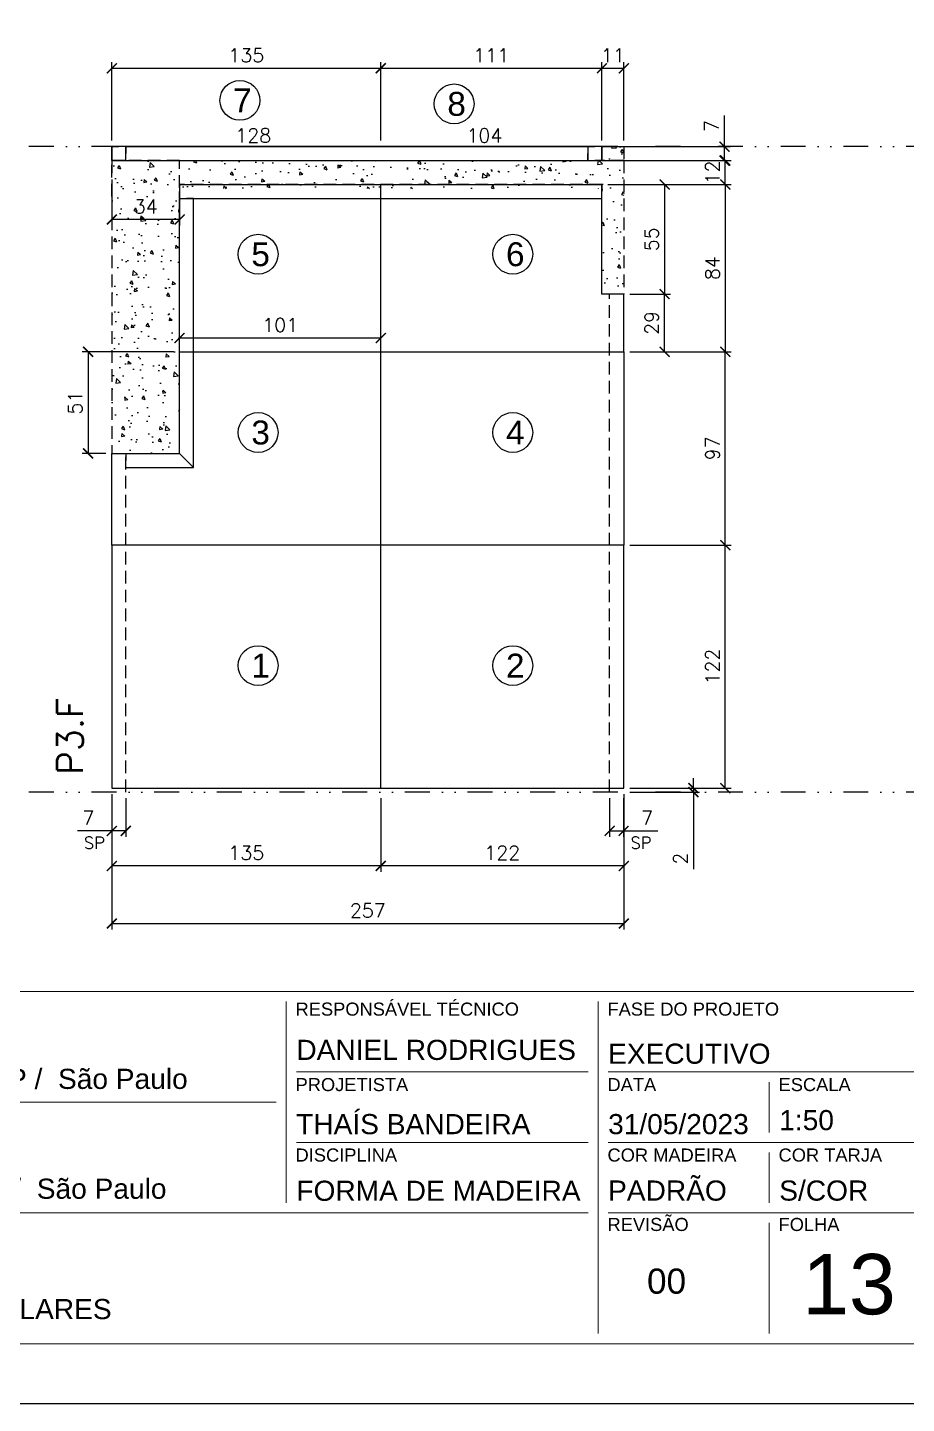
# Model space of a CAD drawing. Extents: x -23436 to 4767, y -4131 to 9755.
# Drawn here: x -18435 to -17994, y 5232 to 5923 of the extents above; entities that cross this region are included whole.
import ezdxf
from ezdxf.enums import TextEntityAlignment as Align

# ---------------------------------------------------------------- set-up
doc = ezdxf.new("R2010")
doc.units = 0
doc.header["$PDMODE"] = 2
doc.header["$PDSIZE"] = 10
doc.linetypes.add('DIVIDE2', pattern=[0.625, 0.25, -0.125, 0, -0.125, 0, -0.125])
doc.linetypes.add('HIDDEN', pattern=[9.525, 6.35, -3.175])
doc.layers.get('0').update_dxf_attribs({"lineweight": 13})
doc.layers.get('Defpoints').update_dxf_attribs({"lineweight": 13})
for name, color, linetype, lineweight in [('A-GENM', 7, 'Continuous', 18), ('FOLHA MB', 7, 'Continuous', 13), ('N° FOLHA', 5, 'Continuous', 13), ('Texto Seção', 7, 'Continuous', 15)]:
    doc.layers.add(name, color=color, linetype=linetype, lineweight=lineweight)
for name, color, linetype in [('Concreto', 250, 'HIDDEN'), ('Cota', 4, 'Continuous'), ('Cota Sarrafo', 180, 'Continuous'), ('MB Logo', 254, 'Continuous'), ('Nível', 160, 'Continuous'), ('Painéis', 30, 'Continuous'), ('Romaneio', 10, 'Continuous'), ('Sarr 7x7', 104, 'Continuous'), ('Sarrafo de Pressão', 42, 'HIDDEN')]:
    doc.layers.add(name, color=color, linetype=linetype)
doc.layers.add('Laje_Perimetro', color=7, linetype='Continuous', plot=False)
doc.styles.add('ARIAL', font='arial.ttf', dxfattribs={"oblique": 15, "height": 25})
doc.styles.add('MB_C01', font='arial.ttf', dxfattribs={"height": 1.3})
doc.styles.add('MB_C02', font='arial.ttf', dxfattribs={"height": 2})
doc.styles.add('MB_C03', font='arial.ttf', dxfattribs={"height": 2.5})
doc.styles.add('MB_C04', font='arial.ttf', dxfattribs={"height": 6})
doc.styles.add('REGUA-120', font='ROMANS.shx', dxfattribs={"height": 15})
doc.styles.add('ROMANS', font='romans.shx')
doc.dimstyles.new('Cota Paínel', dxfattribs={"dimtxt": 7, "dimasz": 5, "dimexe": 3, "dimexo": 3, "dimgap": 3, "dimtad": 1, "dimdec": 1, "dimzin": 12, "dimdsep": 46, "dimtxsty": 'ROMANS', "dimblk": 'ARCHTICK', "dimcen": 0, "dimclrd": 4, "dimclre": 4, "dimclrt": 1, "dimadec": 1, "dimazin": 3, "dimtfac": 1, "dimtdec": 1, "dimtmove": 0, "dimatfit": 3, "dimldrblk": 'OBLIQUE', "dimfxl": 0, "dimtolj": 1, "dimtzin": 12, "dimarcsym": 0})
doc.dimstyles.new('PAINEL', dxfattribs={"dimtxt": 7, "dimasz": 5, "dimexe": 3, "dimexo": 3, "dimgap": 3, "dimtad": 1, "dimdec": 1, "dimzin": 12, "dimdsep": 46, "dimtxsty": 'ROMANS', "dimblk": 'ARCHTICK', "dimcen": 0, "dimclrd": 4, "dimclre": 4, "dimclrt": 1, "dimadec": 1, "dimazin": 3, "dimtfac": 1, "dimtdec": 1, "dimtmove": 0, "dimatfit": 3, "dimldrblk": 'OBLIQUE', "dimfxl": 0, "dimtolj": 1, "dimtzin": 12, "dimarcsym": 0})
doc.dimstyles.new('projeto2', dxfattribs={"dimtxt": 7, "dimasz": 5, "dimexe": 1.25, "dimexo": 2.5, "dimgap": 2, "dimtad": 1, "dimdec": 1, "dimdsep": 46, "dimtxsty": 'ROMANS', "dimblk": 'OBLIQUE', "dimcen": 10, "dimdle": 1, "dimse1": 1, "dimse2": 1, "dimsd1": 1, "dimsd2": 1, "dimclrd": 256, "dimclre": 256, "dimclrt": 1, "dimadec": 0, "dimazin": 0, "dimtfac": 1, "dimtdec": 1, "dimtmove": 0, "dimatfit": 3, "dimldrblk": 'OBLIQUE', "dimfxl": 0, "dimlwd": -1, "dimlwe": -1, "dimarcsym": 0})

# ---------------------------------------------------------------- blocks, each defined once
blk = doc.blocks.new('A$C169d8357')
at = {"layer": 'FOLHA MB', "color": 1}
for p, q in [((1109.82, 356.72), (70, 356.72)), ((786.55, 351.67), (786.55, 250.65)), ((943.14, 351.67), (943.14, 184.99)), ((938.09, 316.32), (791.61, 316.32)), ((1109.82, 316.32), (948.19, 316.32)), ((1029, 311.26), (1029, 286.01)), ((781.5, 301.16), (450.7, 301.16)), ((938.09, 280.96), (791.61, 280.96)), ((1109.82, 280.96), (948.19, 280.96)), ((1029, 275.91), (1029, 250.65)), ((938.09, 245.6), (450.7, 245.6)), ((1109.82, 245.6), (948.19, 245.6)), ((1029, 240.55), (1029, 184.99))]:
    blk.add_line(p, q, dxfattribs=at)
for points in [[(0, 1199.94), (0, 149.94), (1485.02, 149.94), (1485.02, 1199.94)], [(70, 1169.94), (70, 179.94), (1455.02, 179.94), (1455.02, 1169.94)]]:
    blk.add_lwpolyline(points, close=True, dxfattribs=at)
at = {"layer": 'FOLHA MB', "color": 6}
for s, height, style, p in [('RESPONSÁVEL TÉCNICO', 6.5663, 'MB_C01', (791.21, 344.6)), ('FASE DO PROJETO', 6.5663, 'MB_C01', (947.79, 344.6)), ('Rua Hungria, 620-10ºAndar SP /  São Paulo', 10.102, 'MB_C02', (459.73, 307.83)), ('PROJETISTA', 6.566, 'MB_C01', (791.21, 306.72)), ('DATA', 6.566, 'MB_C01', (947.79, 306.72)), ('ESCALA', 6.566, 'MB_C01', (1033.66, 306.72)), ('DISCIPLINA', 6.566, 'MB_C01', (791.21, 271.36)), ('COR MADEIRA', 6.5663, 'MB_C01', (947.79, 271.36)), ('COR TARJA', 6.566, 'MB_C01', (1033.66, 271.36)), ('Rua Iperoig, 180-perdizes-SP /  São Paulo', 10.102, 'MB_C02', (459.73, 252.69)), ('REVISÃO', 6.566, 'MB_C01', (947.79, 236.51)), ('FOLHA', 6.566, 'MB_C01', (1033.66, 236.51)), ('PROJETO EXECUTIVO DE PILARES', 10.102, 'MB_C02', (459.73, 192.28))]:
    blk.add_text(s, height=height, dxfattribs=dict(at, style=style)).set_placement(p)
at = {"layer": 'FOLHA MB', "color": 5}
for s, height, style, p in [('DANIEL RODRIGUES', 10.102, 'MB_C02', (791.61, 322.38)), ('EXECUTIVO', 10.102, 'MB_C02', (948.09, 320.46)), ('THAÍS BANDEIRA', 10.102, 'MB_C02', (791.51, 285.11)), ('1:50', 10.102, 'MB_C02', (1034, 287.12)), ('31/05/2023', 10.102, 'MB_C02', (948.09, 285.11)), ('PADRÃO', 10.102, 'MB_C02', (948.09, 251.76)), ('FORMA DE MADEIRA', 10.102, 'MB_C02', (791.61, 251.66)), ('S/COR', 10.102, 'MB_C02', (1034, 251.76)), ('00', 12.628, 'MB_C03', (967.63, 205.03))]:
    blk.add_text(s, height=height, dxfattribs=dict(at, style=style)).set_placement(p)
blk = doc.blocks.new('_ArchTick')
at = {"color": 0, "linetype": 'ByBlock', "const_width": 0.15}
blk.add_lwpolyline([(-0.5, -0.5), (0.5, 0.5)], dxfattribs=at)
blk = doc.blocks.new('*D1523')
at = {"layer": 'Cota', "color": 4, "lineweight": -2, "transparency": 16777216}
for p, q in [((-18392.41, 5536.13), (-18392.41, 5516.65)), ((-18385.41, 5536.13), (-18385.41, 5516.65)), ((-18392.41, 5519.65), (-18409.57, 5519.65)), ((-18385.41, 5519.65), (-18392.41, 5519.65))]:
    blk.add_line(p, q, dxfattribs=at)
at = {"layer": 'Defpoints', "color": 0, "transparency": 16777216}
for p in [(-18392.41, 5539.13), (-18385.41, 5539.13), (-18392.41, 5519.65)]:
    blk.add_point(p, dxfattribs=at)
at = {"layer": 'Cota', "color": 4, "lineweight": -2, "transparency": 16777216, "xscale": 5, "yscale": 5, "zscale": 5, "rotation": 180}
blk.add_blockref('_ArchTick', (-18392.41, 5519.65), dxfattribs=at)
at = {"layer": 'Cota', "color": 4, "lineweight": -2, "transparency": 16777216, "xscale": 5, "yscale": 5, "zscale": 5}
blk.add_blockref('_ArchTick', (-18385.41, 5519.65), dxfattribs=at)
at = {"layer": 'Cota', "color": 1, "transparency": 16777216, "insert": (-18404.24, 5526.15), "char_height": 7, "attachment_point": 5, "style": 'ROMANS'}
blk.add_mtext('\\A1;7', dxfattribs=at)
blk = doc.blocks.new('_OBLIQUE')
at = {"color": 0, "linetype": 'ByBlock', "lineweight": -2}
for p, q in [((0, 0), (-1, 0)), ((-0.5, -0.5), (0.5, 0.5))]:
    blk.add_line(p, q, dxfattribs=at)
blk = doc.blocks.new('*D1524')
at = {"layer": 'Cota', "color": 4, "lineweight": -2, "transparency": 16777216}
for p, q in [((-18132.41, 5663.13), (-18081.46, 5663.13)), ((-18084.46, 5541.13), (-18084.46, 5663.13)), ((-18132.41, 5541.13), (-18081.46, 5541.13))]:
    blk.add_line(p, q, dxfattribs=at)
at = {"layer": 'Defpoints', "color": 0, "transparency": 16777216}
for p in [(-18135.41, 5663.13), (-18084.46, 5663.13), (-18135.41, 5541.13)]:
    blk.add_point(p, dxfattribs=at)
at = {"layer": 'Cota', "color": 4, "lineweight": -2, "transparency": 16777216, "xscale": 5, "yscale": 5, "zscale": 5}
for p, rotation in [((-18084.46, 5663.13), 90), ((-18084.46, 5541.13), 270)]:
    blk.add_blockref('_ArchTick', p, dxfattribs=dict(at, rotation=rotation))
at = {"layer": 'Cota', "color": 1, "transparency": 16777216, "insert": (-18090.96, 5602.13), "char_height": 7, "attachment_point": 5, "rotation": 90, "style": 'ROMANS'}
blk.add_mtext('\\A1;122', dxfattribs=at)
blk = doc.blocks.new('*D1525')
at = {"layer": 'Cota', "color": 4, "lineweight": -2, "transparency": 16777216}
for p, q in [((-18142.53, 5536.13), (-18142.53, 5516.65)), ((-18135.53, 5536.13), (-18135.53, 5516.65)), ((-18142.53, 5519.65), (-18135.53, 5519.65)), ((-18135.53, 5519.65), (-18118.36, 5519.65))]:
    blk.add_line(p, q, dxfattribs=at)
at = {"layer": 'Defpoints', "color": 0, "transparency": 16777216}
for p in [(-18142.53, 5539.13), (-18135.53, 5539.13), (-18135.53, 5519.65)]:
    blk.add_point(p, dxfattribs=at)
at = {"layer": 'Cota', "color": 4, "lineweight": -2, "transparency": 16777216, "xscale": 5, "yscale": 5, "zscale": 5, "rotation": 180}
blk.add_blockref('_ArchTick', (-18142.53, 5519.65), dxfattribs=at)
at = {"layer": 'Cota', "color": 4, "lineweight": -2, "transparency": 16777216, "xscale": 5, "yscale": 5, "zscale": 5}
blk.add_blockref('_ArchTick', (-18135.53, 5519.65), dxfattribs=at)
at = {"layer": 'Cota', "color": 1, "transparency": 16777216, "insert": (-18123.7, 5526.15), "char_height": 7, "attachment_point": 5, "style": 'ROMANS'}
blk.add_mtext('\\A1;7', dxfattribs=at)
blk = doc.blocks.new('*D1526')
at = {"layer": 'Cota', "color": 4, "lineweight": -2, "transparency": 16777216}
for p, q in [((-18257.41, 5536.13), (-18257.41, 5499.08)), ((-18135.41, 5536.13), (-18135.41, 5499.08)), ((-18135.41, 5502.08), (-18257.41, 5502.08))]:
    blk.add_line(p, q, dxfattribs=at)
at = {"layer": 'Defpoints', "color": 0, "transparency": 16777216}
for p in [(-18257.41, 5539.13), (-18135.41, 5539.13), (-18257.41, 5502.08)]:
    blk.add_point(p, dxfattribs=at)
at = {"layer": 'Cota', "color": 4, "lineweight": -2, "transparency": 16777216, "xscale": 5, "yscale": 5, "zscale": 5, "rotation": 180}
blk.add_blockref('_ArchTick', (-18257.41, 5502.08), dxfattribs=at)
at = {"layer": 'Cota', "color": 4, "lineweight": -2, "transparency": 16777216, "xscale": 5, "yscale": 5, "zscale": 5}
blk.add_blockref('_ArchTick', (-18135.41, 5502.08), dxfattribs=at)
at = {"layer": 'Cota', "color": 1, "transparency": 16777216, "insert": (-18196.41, 5508.58), "char_height": 7, "attachment_point": 5, "style": 'ROMANS'}
blk.add_mtext('\\A1;122', dxfattribs=at)
blk = doc.blocks.new('*D1527')
at = {"layer": 'Cota', "color": 4, "lineweight": -2, "transparency": 16777216}
for p, q in [((-18392.41, 5536.13), (-18392.41, 5499.08)), ((-18257.41, 5536.13), (-18257.41, 5499.08)), ((-18257.41, 5502.08), (-18392.41, 5502.08))]:
    blk.add_line(p, q, dxfattribs=at)
at = {"layer": 'Defpoints', "color": 0, "transparency": 16777216}
for p in [(-18392.41, 5539.13), (-18257.41, 5539.13), (-18392.41, 5502.08)]:
    blk.add_point(p, dxfattribs=at)
at = {"layer": 'Cota', "color": 4, "lineweight": -2, "transparency": 16777216, "xscale": 5, "yscale": 5, "zscale": 5, "rotation": 180}
blk.add_blockref('_ArchTick', (-18392.41, 5502.08), dxfattribs=at)
at = {"layer": 'Cota', "color": 4, "lineweight": -2, "transparency": 16777216, "xscale": 5, "yscale": 5, "zscale": 5}
blk.add_blockref('_ArchTick', (-18257.41, 5502.08), dxfattribs=at)
at = {"layer": 'Cota', "color": 1, "transparency": 16777216, "insert": (-18324.91, 5508.58), "char_height": 7, "attachment_point": 5, "style": 'ROMANS'}
blk.add_mtext('\\A1;135', dxfattribs=at)
blk = doc.blocks.new('*D1528')
at = {"layer": 'Cota', "color": 4, "lineweight": -2, "transparency": 16777216}
for p, q in [((-18143.41, 5844.13), (-18111.93, 5844.13)), ((-18114.93, 5844.13), (-18114.93, 5789.13)), ((-18132.41, 5789.13), (-18111.93, 5789.13))]:
    blk.add_line(p, q, dxfattribs=at)
at = {"layer": 'Defpoints', "color": 0, "transparency": 16777216}
for p in [(-18146.41, 5844.13), (-18135.41, 5789.13), (-18114.93, 5789.13)]:
    blk.add_point(p, dxfattribs=at)
at = {"layer": 'Cota', "color": 4, "lineweight": -2, "transparency": 16777216, "xscale": 5, "yscale": 5, "zscale": 5}
for p, rotation in [((-18114.93, 5844.13), 90), ((-18114.93, 5789.13), 270)]:
    blk.add_blockref('_ArchTick', p, dxfattribs=dict(at, rotation=rotation))
at = {"layer": 'Cota', "color": 1, "transparency": 16777216, "insert": (-18121.43, 5816.63), "char_height": 7, "attachment_point": 5, "rotation": 90, "style": 'ROMANS'}
blk.add_mtext('\\A1;55', dxfattribs=at)
blk = doc.blocks.new('*D1531')
at = {"layer": 'Cota', "color": 4, "lineweight": -2, "transparency": 16777216}
for p, q in [((-18143.41, 5844.13), (-18081.46, 5844.13)), ((-18084.46, 5844.13), (-18084.46, 5760.13)), ((-18132.41, 5760.13), (-18081.46, 5760.13))]:
    blk.add_line(p, q, dxfattribs=at)
at = {"layer": 'Defpoints', "color": 0, "transparency": 16777216}
for p in [(-18146.41, 5844.13), (-18135.41, 5760.13), (-18084.46, 5760.13)]:
    blk.add_point(p, dxfattribs=at)
at = {"layer": 'Cota', "color": 4, "lineweight": -2, "transparency": 16777216, "xscale": 5, "yscale": 5, "zscale": 5}
for p, rotation in [((-18084.46, 5844.13), 90), ((-18084.46, 5760.13), 270)]:
    blk.add_blockref('_ArchTick', p, dxfattribs=dict(at, rotation=rotation))
at = {"layer": 'Cota', "color": 1, "transparency": 16777216, "insert": (-18090.96, 5802.13), "char_height": 7, "attachment_point": 5, "rotation": 90, "style": 'ROMANS'}
blk.add_mtext('\\A1;84', dxfattribs=at)
blk = doc.blocks.new('*D1532')
at = {"layer": 'Cota', "color": 4, "lineweight": -2, "transparency": 16777216}
for p, q in [((-18154.41, 5856.13), (-18081.46, 5856.13)), ((-18084.46, 5844.13), (-18084.46, 5856.13)), ((-18143.41, 5844.13), (-18081.46, 5844.13))]:
    blk.add_line(p, q, dxfattribs=at)
at = {"layer": 'Defpoints', "color": 0, "transparency": 16777216}
for p in [(-18157.41, 5856.13), (-18084.46, 5856.13), (-18146.41, 5844.13)]:
    blk.add_point(p, dxfattribs=at)
at = {"layer": 'Cota', "color": 4, "lineweight": -2, "transparency": 16777216, "xscale": 5, "yscale": 5, "zscale": 5}
for p, rotation in [((-18084.46, 5856.13), 90), ((-18084.46, 5844.13), 270)]:
    blk.add_blockref('_ArchTick', p, dxfattribs=dict(at, rotation=rotation))
at = {"layer": 'Cota', "color": 1, "transparency": 16777216, "insert": (-18090.96, 5850.13), "char_height": 7, "attachment_point": 5, "rotation": 90, "style": 'ROMANS'}
blk.add_mtext('\\A1;12', dxfattribs=at)
blk = doc.blocks.new('*D1541')
at = {"layer": 'Cota', "color": 4, "lineweight": -2, "transparency": 16777216}
for p, q in [((-18100.46, 5541.13), (-18100.46, 5546.13)), ((-18132.41, 5541.13), (-18097.46, 5541.13)), ((-18132.41, 5539.13), (-18097.46, 5539.13)), ((-18100.46, 5541.13), (-18100.46, 5539.13)), ((-18100.46, 5539.13), (-18100.46, 5500.41))]:
    blk.add_line(p, q, dxfattribs=at)
at = {"layer": 'Defpoints', "color": 0, "transparency": 16777216}
for p in [(-18135.41, 5541.13), (-18135.41, 5539.13), (-18100.46, 5539.13)]:
    blk.add_point(p, dxfattribs=at)
at = {"layer": 'Cota', "color": 4, "lineweight": -2, "transparency": 16777216, "xscale": 5, "yscale": 5, "zscale": 5}
for p, rotation in [((-18100.46, 5541.13), 270), ((-18100.46, 5539.13), 90)]:
    blk.add_blockref('_ArchTick', p, dxfattribs=dict(at, rotation=rotation))
at = {"layer": 'Cota', "color": 1, "transparency": 16777216, "insert": (-18106.96, 5505.74), "char_height": 7, "attachment_point": 5, "rotation": 90, "style": 'ROMANS'}
blk.add_mtext('\\A1;2', dxfattribs=at)
blk = doc.blocks.new('*D1545')
at = {"layer": 'Cota', "color": 4, "lineweight": -2, "transparency": 16777216}
for p, q in [((-18084.87, 5863.13), (-18084.87, 5878.8)), ((-18143.41, 5863.13), (-18081.87, 5863.13)), ((-18084.87, 5856.13), (-18084.87, 5863.13)), ((-18143.41, 5856.13), (-18081.87, 5856.13))]:
    blk.add_line(p, q, dxfattribs=at)
at = {"layer": 'Defpoints', "color": 0, "transparency": 16777216}
for p in [(-18146.41, 5863.13), (-18084.87, 5863.13), (-18146.41, 5856.13)]:
    blk.add_point(p, dxfattribs=at)
at = {"layer": 'Cota', "color": 4, "lineweight": -2, "transparency": 16777216, "xscale": 5, "yscale": 5, "zscale": 5}
for p, rotation in [((-18084.87, 5863.13), 90), ((-18084.87, 5856.13), 270)]:
    blk.add_blockref('_ArchTick', p, dxfattribs=dict(at, rotation=rotation))
at = {"layer": 'Cota', "color": 1, "transparency": 16777216, "insert": (-18091.37, 5873.46), "char_height": 7, "attachment_point": 5, "rotation": 90, "style": 'ROMANS'}
blk.add_mtext('\\A1;7', dxfattribs=at)
blk = doc.blocks.new('*D1546')
at = {"layer": 'Defpoints', "color": 0, "transparency": 16777216}
for p in [(-18385.41, 5863.13), (-18257.41, 5863.13), (-18257.41, 5863.13)]:
    blk.add_point(p, dxfattribs=at)
at = {"layer": 'Cota Sarrafo', "color": 1, "transparency": 16777216, "insert": (-18321.41, 5868.63), "char_height": 7, "attachment_point": 5, "style": 'ROMANS'}
blk.add_mtext('128', dxfattribs=at)
blk = doc.blocks.new('*D1547')
at = {"layer": 'Defpoints', "color": 0, "transparency": 16777216}
for p in [(-18153.41, 5863.13), (-18257.41, 5856.13), (-18153.41, 5856.13)]:
    blk.add_point(p, dxfattribs=at)
at = {"layer": 'Cota Sarrafo', "color": 1, "transparency": 16777216, "insert": (-18205.41, 5868.63), "char_height": 7, "attachment_point": 5, "style": 'ROMANS'}
blk.add_mtext('104', dxfattribs=at)
blk = doc.blocks.new('*D1548')
at = {"layer": 'Cota', "color": 4, "lineweight": -2, "transparency": 16777216}
for p, q in [((-18392.41, 5866.13), (-18392.41, 5905.44)), ((-18257.41, 5866.13), (-18257.41, 5905.44)), ((-18392.41, 5902.44), (-18257.41, 5902.44))]:
    blk.add_line(p, q, dxfattribs=at)
at = {"layer": 'Defpoints', "color": 0, "transparency": 16777216}
for p in [(-18257.41, 5902.44), (-18392.41, 5863.13), (-18257.41, 5863.13)]:
    blk.add_point(p, dxfattribs=at)
at = {"layer": 'Cota', "color": 4, "lineweight": -2, "transparency": 16777216, "xscale": 5, "yscale": 5, "zscale": 5, "rotation": 180}
blk.add_blockref('_ArchTick', (-18392.41, 5902.44), dxfattribs=at)
at = {"layer": 'Cota', "color": 4, "lineweight": -2, "transparency": 16777216, "xscale": 5, "yscale": 5, "zscale": 5}
blk.add_blockref('_ArchTick', (-18257.41, 5902.44), dxfattribs=at)
at = {"layer": 'Cota', "color": 1, "transparency": 16777216, "insert": (-18324.91, 5908.94), "char_height": 7, "attachment_point": 5, "style": 'ROMANS'}
blk.add_mtext('\\A1;135', dxfattribs=at)
blk = doc.blocks.new('*D1549')
at = {"layer": 'Cota', "color": 4, "lineweight": -2, "transparency": 16777216}
for p, q in [((-18257.41, 5866.13), (-18257.41, 5905.44)), ((-18146.41, 5866.13), (-18146.41, 5905.44)), ((-18257.41, 5902.44), (-18146.41, 5902.44))]:
    blk.add_line(p, q, dxfattribs=at)
at = {"layer": 'Defpoints', "color": 0, "transparency": 16777216}
for p in [(-18146.41, 5902.44), (-18257.41, 5863.13), (-18146.41, 5863.13)]:
    blk.add_point(p, dxfattribs=at)
at = {"layer": 'Cota', "color": 4, "lineweight": -2, "transparency": 16777216, "xscale": 5, "yscale": 5, "zscale": 5, "rotation": 180}
blk.add_blockref('_ArchTick', (-18257.41, 5902.44), dxfattribs=at)
at = {"layer": 'Cota', "color": 4, "lineweight": -2, "transparency": 16777216, "xscale": 5, "yscale": 5, "zscale": 5}
blk.add_blockref('_ArchTick', (-18146.41, 5902.44), dxfattribs=at)
at = {"layer": 'Cota', "color": 1, "transparency": 16777216, "insert": (-18201.91, 5908.94), "char_height": 7, "attachment_point": 5, "style": 'ROMANS'}
blk.add_mtext('\\A1;111', dxfattribs=at)
blk = doc.blocks.new('*D1550')
at = {"layer": 'Cota', "color": 4, "lineweight": -2, "transparency": 16777216}
for p, q in [((-18146.41, 5866.13), (-18146.41, 5905.44)), ((-18135.41, 5866.13), (-18135.41, 5905.44)), ((-18146.41, 5902.44), (-18135.41, 5902.44))]:
    blk.add_line(p, q, dxfattribs=at)
at = {"layer": 'Defpoints', "color": 0, "transparency": 16777216}
for p in [(-18135.41, 5902.44), (-18146.41, 5863.13), (-18135.41, 5863.13)]:
    blk.add_point(p, dxfattribs=at)
at = {"layer": 'Cota', "color": 4, "lineweight": -2, "transparency": 16777216, "xscale": 5, "yscale": 5, "zscale": 5, "rotation": 180}
blk.add_blockref('_ArchTick', (-18146.41, 5902.44), dxfattribs=at)
at = {"layer": 'Cota', "color": 4, "lineweight": -2, "transparency": 16777216, "xscale": 5, "yscale": 5, "zscale": 5}
blk.add_blockref('_ArchTick', (-18135.41, 5902.44), dxfattribs=at)
at = {"layer": 'Cota', "color": 1, "transparency": 16777216, "insert": (-18140.91, 5908.94), "char_height": 7, "attachment_point": 5, "style": 'ROMANS'}
blk.add_mtext('\\A1;11', dxfattribs=at)
blk = doc.blocks.new('*D1551')
at = {"layer": 'Cota', "color": 4, "lineweight": -2, "transparency": 16777216}
for p, q in [((-18132.41, 5789.13), (-18111.93, 5789.13)), ((-18114.93, 5760.13), (-18114.93, 5789.13)), ((-18132.41, 5760.13), (-18111.93, 5760.13))]:
    blk.add_line(p, q, dxfattribs=at)
at = {"layer": 'Defpoints', "color": 0, "transparency": 16777216}
for p in [(-18135.41, 5789.13), (-18114.93, 5789.13), (-18135.41, 5760.13)]:
    blk.add_point(p, dxfattribs=at)
at = {"layer": 'Cota', "color": 4, "lineweight": -2, "transparency": 16777216, "xscale": 5, "yscale": 5, "zscale": 5}
for p, rotation in [((-18114.93, 5789.13), 90), ((-18114.93, 5760.13), 270)]:
    blk.add_blockref('_ArchTick', p, dxfattribs=dict(at, rotation=rotation))
at = {"layer": 'Cota', "color": 1, "transparency": 16777216, "insert": (-18121.43, 5774.63), "char_height": 7, "attachment_point": 5, "rotation": 90, "style": 'ROMANS'}
blk.add_mtext('\\A1;29', dxfattribs=at)
blk = doc.blocks.new('*D1589')
at = {"layer": 'Cota', "color": 4, "lineweight": -2, "transparency": 16777216}
for p, q in [((-18361.41, 5760.13), (-18407.31, 5760.13)), ((-18404.31, 5760.13), (-18404.31, 5709.13)), ((-18395.41, 5709.13), (-18407.31, 5709.13))]:
    blk.add_line(p, q, dxfattribs=at)
at = {"layer": 'Defpoints', "color": 0, "transparency": 16777216}
for p in [(-18358.41, 5760.13), (-18404.31, 5709.13), (-18392.41, 5709.13)]:
    blk.add_point(p, dxfattribs=at)
at = {"layer": 'Cota', "color": 4, "lineweight": -2, "transparency": 16777216, "xscale": 5, "yscale": 5, "zscale": 5}
for p, rotation in [((-18404.31, 5760.13), 90), ((-18404.31, 5709.13), 270)]:
    blk.add_blockref('_ArchTick', p, dxfattribs=dict(at, rotation=rotation))
at = {"layer": 'Cota', "color": 1, "transparency": 16777216, "insert": (-18410.81, 5734.63), "char_height": 7, "attachment_point": 5, "rotation": 90, "style": 'ROMANS'}
blk.add_mtext('\\A1;51', dxfattribs=at)
blk = doc.blocks.new('*D1598')
at = {"layer": 'A-GENM', "color": 4, "lineweight": -2, "transparency": 16777216}
for p, q in [((-18392.41, 5841.13), (-18392.41, 5823.53)), ((-18358.41, 5841.13), (-18358.41, 5823.53)), ((-18358.41, 5826.53), (-18392.41, 5826.53))]:
    blk.add_line(p, q, dxfattribs=at)
at = {"layer": 'Defpoints', "color": 0, "transparency": 16777216}
for p in [(-18392.41, 5844.13), (-18358.41, 5844.13), (-18392.41, 5826.53)]:
    blk.add_point(p, dxfattribs=at)
at = {"layer": 'A-GENM', "color": 4, "lineweight": -2, "transparency": 16777216, "xscale": 5, "yscale": 5, "zscale": 5, "rotation": 180}
blk.add_blockref('_ArchTick', (-18392.41, 5826.53), dxfattribs=at)
at = {"layer": 'A-GENM', "color": 4, "lineweight": -2, "transparency": 16777216, "xscale": 5, "yscale": 5, "zscale": 5}
blk.add_blockref('_ArchTick', (-18358.41, 5826.53), dxfattribs=at)
at = {"layer": 'A-GENM', "color": 1, "transparency": 16777216, "insert": (-18375.41, 5833.03), "char_height": 7, "attachment_point": 5, "style": 'ROMANS'}
blk.add_mtext('\\A1;34', dxfattribs=at)
blk = doc.blocks.new('*D1030')
at = {"layer": 'Cota', "color": 4, "lineweight": -2, "transparency": 16777216}
for p, q in [((-18132.41, 5760.13), (-18081.46, 5760.13)), ((-18084.46, 5663.13), (-18084.46, 5760.13)), ((-18132.41, 5663.13), (-18081.46, 5663.13))]:
    blk.add_line(p, q, dxfattribs=at)
at = {"layer": 'Defpoints', "color": 0, "transparency": 16777216}
for p in [(-18135.41, 5760.13), (-18084.46, 5760.13), (-18135.41, 5663.13)]:
    blk.add_point(p, dxfattribs=at)
at = {"layer": 'Cota', "color": 4, "lineweight": -2, "transparency": 16777216, "xscale": 5, "yscale": 5, "zscale": 5}
for p, rotation in [((-18084.46, 5760.13), 90), ((-18084.46, 5663.13), 270)]:
    blk.add_blockref('_ArchTick', p, dxfattribs=dict(at, rotation=rotation))
at = {"layer": 'Cota', "color": 1, "transparency": 16777216, "insert": (-18090.96, 5711.63), "char_height": 7, "attachment_point": 5, "rotation": 90, "style": 'ROMANS'}
blk.add_mtext('\\A1;97', dxfattribs=at)
blk = doc.blocks.new('*D1032')
at = {"layer": 'Cota', "color": 4, "lineweight": -2, "transparency": 16777216}
for p, q in [((-18392.41, 5538.13), (-18392.41, 5470.18)), ((-18135.41, 5538.13), (-18135.41, 5470.18)), ((-18392.41, 5473.18), (-18135.41, 5473.18))]:
    blk.add_line(p, q, dxfattribs=at)
at = {"layer": 'Defpoints', "color": 0, "transparency": 16777216}
for p in [(-18392.41, 5541.13), (-18135.41, 5541.13), (-18135.41, 5473.18)]:
    blk.add_point(p, dxfattribs=at)
at = {"layer": 'Cota', "color": 4, "lineweight": -2, "transparency": 16777216, "xscale": 5, "yscale": 5, "zscale": 5, "rotation": 180}
blk.add_blockref('_ArchTick', (-18392.41, 5473.18), dxfattribs=at)
at = {"layer": 'Cota', "color": 4, "lineweight": -2, "transparency": 16777216, "xscale": 5, "yscale": 5, "zscale": 5}
blk.add_blockref('_ArchTick', (-18135.41, 5473.18), dxfattribs=at)
at = {"layer": 'Cota', "color": 1, "transparency": 16777216, "insert": (-18263.91, 5479.68), "char_height": 7, "attachment_point": 5, "style": 'ROMANS'}
blk.add_mtext('\\A1;257', dxfattribs=at)
blk = doc.blocks.new('*D1147')
at = {"layer": 'Cota', "color": 4, "lineweight": -2, "transparency": 16777216}
for p, q in [((-18358.41, 5763.13), (-18358.41, 5770.08)), ((-18358.41, 5767.08), (-18257.41, 5767.08)), ((-18257.41, 5763.13), (-18257.41, 5770.08))]:
    blk.add_line(p, q, dxfattribs=at)
at = {"layer": 'Defpoints', "color": 0, "transparency": 16777216}
for p in [(-18257.41, 5767.08), (-18358.41, 5760.13), (-18257.41, 5760.13)]:
    blk.add_point(p, dxfattribs=at)
at = {"layer": 'Cota', "color": 4, "lineweight": -2, "transparency": 16777216, "xscale": 5, "yscale": 5, "zscale": 5, "rotation": 180}
blk.add_blockref('_ArchTick', (-18358.41, 5767.08), dxfattribs=at)
at = {"layer": 'Cota', "color": 4, "lineweight": -2, "transparency": 16777216, "xscale": 5, "yscale": 5, "zscale": 5}
blk.add_blockref('_ArchTick', (-18257.41, 5767.08), dxfattribs=at)
at = {"layer": 'Cota', "color": 1, "transparency": 16777216, "insert": (-18307.91, 5773.58), "char_height": 7, "attachment_point": 5, "style": 'ROMANS'}
blk.add_mtext('\\A1;101', dxfattribs=at)

msp = doc.modelspace()

# ---------------------------------------------------------------- hatches: boundary and pattern name
at = {"layer": 'Concreto'}
h = msp.add_hatch(dxfattribs=at)
h.set_pattern_fill('AR-CONC', color=256, scale=0.1, angle=-90)
h.set_pattern_definition([(320, (1918.99, 2182.913), (-1.593909, -18.218467), [1.905, -20.955]), (265, (1918.99, 2182.913), (19.105685, 3.524342), [1.524, -16.764058]), (10.45144, (1918.857, 2181.395), (17.511775, -14.694125), [1.619001, -17.809024]), (316.1842, (1924.07, 2182.913), (-4.204233, -27.107904), [2.8575, -31.4325]), (6.63556, (1923.72, 2180.654), (24.742612, -23.740413), [2.428502, -26.71356]), (261.18415, (1924.07, 2182.913), (24.742612, -23.740413), [2.285997, -25.145973]), (291, (1922.8, 2180.373), (-10.22652, -15.161439), [1.905, -20.955]), (236, (1922.8, 2180.373), (18.418797, -6.180203), [1.524, -16.764]), (341.451445, (1921.948, 2179.11), (8.192277, -21.341642), [1.619001, -17.808994]), (307.5, (1918.99, 2182.913), (8.4555039, -0.3088603), [0, -16.5608, 0, -17.018, 0, -16.8275]), (277.5, (1918.99, 2182.913), (10.0180575, -6.6819663), [0, -9.7028, 0, -16.1798, 0, -6.4135]), (237.5, (1918.99, 2188.5775), (-0.5728744, -13.5590595), [0, -6.35, 0, -19.812, 0, -26.289]), (227.5, (1918.99, 2191.118), (2.542649, -14.812918), [0, -8.255, 0, -13.1572, 0, -18.669])])
h.paths.add_polyline_path([(-18146.407, 5863.131), (-18135.407, 5863.131), (-18135.407, 5856.131), (-18146.407, 5856.131)])
h = msp.add_hatch(dxfattribs=at)
h.set_pattern_fill('AR-CONC', color=256, scale=0.1, angle=-90)
h.set_pattern_definition([(320, (333.99, 3347.07), (-1.593909, -18.218467), [1.905, -20.955]), (265, (333.99, 3347.07), (19.105685, 3.524342), [1.524, -16.764058]), (10.45144, (333.857, 3345.552), (17.511775, -14.694125), [1.619, -17.809024]), (316.1842, (339.07, 3347.07), (-4.204233, -27.107904), [2.8575, -31.4325]), (6.63556, (338.72, 3344.81), (24.742612, -23.740413), [2.428502, -26.71356]), (261.18415, (339.07, 3347.07), (24.742612, -23.740413), [2.285997, -25.145973]), (291, (337.8, 3344.53), (-10.22652, -15.161439), [1.905, -20.955]), (236, (337.8, 3344.53), (18.418797, -6.180203), [1.524, -16.764]), (341.45145, (336.948, 3343.266), (8.192277, -21.341642), [1.619, -17.808994]), (307.5, (333.99, 3347.07), (8.4555039, -0.3088603), [0, -16.5608, 0, -17.018, 0, -16.8275]), (277.5, (333.99, 3347.07), (10.0180575, -6.6819663), [0, -9.7028, 0, -16.1798, 0, -6.4135]), (237.5, (333.99, 3352.734), (-0.5728744, -13.5590595), [0, -6.35, 0, -19.812, 0, -26.289]), (227.5, (333.99, 3355.274), (2.542649, -14.812918), [0, -8.255, 0, -13.1572, 0, -18.669])])
h.paths.add_polyline_path([(-18392.407, 5709.131), (-18358.407, 5709.131), (-18358.407, 5856.131), (-18392.407, 5856.131)])
h = msp.add_hatch(dxfattribs=at)
h.set_pattern_fill('AR-CONC', color=256, scale=0.1, angle=-90)
h.set_pattern_definition([(320, (-1764.198, 3397.582), (-1.593909, -18.218467), [1.905, -20.955]), (265, (-1764.198, 3397.582), (19.105685, 3.524342), [1.524, -16.764058]), (10.45144, (-1764.33, 3396.064), (17.511775, -14.694125), [1.619, -17.809024]), (316.1842, (-1759.118, 3397.582), (-4.204233, -27.107904), [2.8575, -31.4325]), (6.63556, (-1759.468, 3395.323), (24.742612, -23.740413), [2.428502, -26.71356]), (261.18415, (-1759.118, 3397.582), (24.742612, -23.740413), [2.285997, -25.145973]), (291, (-1760.388, 3395.042), (-10.22652, -15.161439), [1.905, -20.955]), (236, (-1760.388, 3395.042), (18.418797, -6.180203), [1.524, -16.764]), (341.45145, (-1761.24, 3393.779), (8.192277, -21.341642), [1.619, -17.808994]), (307.5, (-1764.1976, 3397.582), (8.455504, -0.3088603), [0, -16.5608, 0, -17.018, 0, -16.8275]), (277.5, (-1764.198, 3397.582), (10.0180575, -6.6819663), [0, -9.7028, 0, -16.1798, 0, -6.4135]), (237.5, (-1764.1976, 3403.2465), (-0.5728744, -13.5590595), [0, -6.35, 0, -19.812, 0, -26.289]), (227.5, (-1764.198, 3405.786), (2.542649, -14.812918), [0, -8.255, 0, -13.1572, 0, -18.669])])
h.paths.add_polyline_path([(-18358.407, 5856.131), (-18358.407, 5842.131), (-18146.407, 5842.131), (-18146.407, 5789.132), (-18135.407, 5789.131), (-18135.407, 5856.131)])

# ---------------------------------------------------------------- linework, layer by layer
for points in [[(-18146.407, 5863.131), (-18135.407, 5863.131), (-18135.407, 5856.131), (-18146.407, 5856.131)], [(-18392.407, 5709.131), (-18358.407, 5709.131), (-18358.407, 5856.131), (-18392.407, 5856.131)]]:
    msp.add_lwpolyline(points, close=True, dxfattribs=at)
msp.add_lwpolyline([(-18392.407, 5838.131), (-18392.407, 5856.131), (-18135.407, 5856.131), (-18135.407, 5789.13), (-18146.407, 5789.131), (-18146.407, 5844.131), (-18358.407, 5844.131)], dxfattribs=at)
at = {"layer": 'Laje_Perimetro'}
msp.add_lwpolyline([(-17606.377, 6282.259), (-19091.397, 6282.259), (-19091.397, 5232.259), (-17606.377, 5232.259)], close=True, dxfattribs=at)
at = {"layer": 'Nível', "linetype": 'DIVIDE2', "ltscale": 50}
for p, q in [((-17698.191, 5863.131), (-19021.397, 5863.131)), ((-17698.191, 5539.131), (-19021.397, 5539.131))]:
    msp.add_line(p, q, dxfattribs=at)
at = {"layer": 'Painéis', "color": 32, "true_color": 0xcd6928}
for p, q in [((-18257.407, 5541.131), (-18257.407, 5844.131)), ((-18257.407, 5725.131), (-18257.407, 5732.131))]:
    msp.add_line(p, q, dxfattribs=at)
for points in [[(-18392.407, 5856.131), (-18146.407, 5856.131), (-18146.407, 5863.131), (-18392.407, 5863.131)], [(-18392.407, 5663.131), (-18392.407, 5709.131), (-18358.407, 5709.131), (-18358.407, 5760.132), (-18135.407, 5760.13), (-18135.407, 5663.131)], [(-18392.407, 5541.131), (-18135.407, 5541.131), (-18135.407, 5663.131), (-18392.407, 5663.131)]]:
    msp.add_lwpolyline(points, close=True, dxfattribs=at)
msp.add_lwpolyline([(-18358.407, 5760.131), (-18135.407, 5760.131), (-18135.407, 5789.13), (-18146.407, 5789.131), (-18146.407, 5844.131)], dxfattribs=at)
at = {"layer": 'Romaneio'}
for centre in [(-18328.121, 5886.324), (-18220.601, 5884.572), (-18318.979, 5809.102), (-18191.146, 5809.102), (-18318.979, 5719.631), (-18191.146, 5719.631), (-18318.979, 5602.613), (-18191.146, 5602.613)]:
    msp.add_circle(centre, 10, dxfattribs=at)
at = {"layer": 'Sarr 7x7', "color": 50}
for p, q in [((-18392.407, 5856.131), (-18392.407, 5863.131)), ((-18392.407, 5863.131), (-18388.907, 5863.131)), ((-18385.407, 5863.131), (-18388.907, 5863.131)), ((-18385.407, 5856.131), (-18385.407, 5863.131)), ((-18385.407, 5863.131), (-18385.407, 5859.631)), ((-18385.407, 5863.131), (-18153.407, 5863.131)), ((-18385.407, 5856.131), (-18385.407, 5859.631)), ((-18153.407, 5863.131), (-18149.907, 5863.131)), ((-18153.407, 5863.131), (-18153.407, 5856.131)), ((-18153.407, 5863.131), (-18153.407, 5859.631)), ((-18153.407, 5856.131), (-18153.407, 5859.631)), ((-18146.407, 5863.131), (-18149.907, 5863.131)), ((-18146.407, 5863.131), (-18146.407, 5856.131)), ((-18392.407, 5856.131), (-18388.907, 5856.131)), ((-18385.407, 5856.131), (-18388.907, 5856.131)), ((-18385.407, 5856.131), (-18153.407, 5856.131)), ((-18153.407, 5856.131), (-18149.907, 5856.131)), ((-18146.407, 5856.131), (-18149.907, 5856.131)), ((-18358.407, 5844.131), (-18358.407, 5840.631)), ((-18358.407, 5844.131), (-18146.407, 5844.131)), ((-18146.407, 5844.131), (-18146.407, 5840.631)), ((-18358.407, 5837.131), (-18358.407, 5840.631)), ((-18358.407, 5837.131), (-18146.407, 5837.131)), ((-18358.407, 5709.131), (-18358.407, 5837.131)), ((-18358.407, 5837.131), (-18354.907, 5837.131)), ((-18351.407, 5837.131), (-18354.907, 5837.131)), ((-18351.407, 5702.131), (-18351.407, 5837.131)), ((-18146.407, 5837.131), (-18146.407, 5840.631)), ((-18385.407, 5709.131), (-18385.407, 5705.631)), ((-18385.407, 5709.131), (-18358.407, 5709.131)), ((-18385.407, 5702.131), (-18385.407, 5705.631)), ((-18358.407, 5709.131), (-18354.907, 5705.631)), ((-18351.407, 5702.131), (-18354.907, 5705.631)), ((-18385.407, 5702.131), (-18351.407, 5702.131))]:
    msp.add_line(p, q, dxfattribs=at)
at = {"layer": 'Sarrafo de Pressão'}
for p, q in [((-18142.53, 5539.131), (-18142.556, 5789.131)), ((-18135.407, 5789.131), (-18142.53, 5789.131)), ((-18385.407, 5539.131), (-18385.407, 5709.131))]:
    msp.add_line(p, q, dxfattribs=at)

# ---------------------------------------------------------------- block references
at = {"layer": 'MB Logo'}
msp.add_blockref('A$C169d8357', (-19091.397, 5082.321), dxfattribs=at)

# ---------------------------------------------------------------- texts
at = {"layer": 'N° FOLHA', "color": 5, "style": 'MB_C04'}
msp.add_text('13', height=30.3061, dxfattribs=at).set_placement((-18045.93, 5277.003))
at = {"layer": 'Romaneio', "color": 0, "style": 'ARIAL'}
for s, p in [('7', (-18326.868, 5886.324)), ('8', (-18219.349, 5884.572)), ('6', (-18189.893, 5809.102)), ('5', (-18317.727, 5809.102)), ('3', (-18317.727, 5719.631)), ('4', (-18189.893, 5719.631)), ('1', (-18317.727, 5602.613)), ('2', (-18189.893, 5602.613))]:
    msp.add_text(s, height=12, dxfattribs=at).set_placement(p, align=Align.MIDDLE_CENTER)
at = {"layer": 'Texto Seção', "insert": (-18406.885, 5547.92), "char_height": 13, "width": 285.32988, "attachment_point": 7, "rotation": 90, "style": 'REGUA-120'}
msp.add_mtext('P3.F', dxfattribs=at)
at = {"layer": 'Texto Seção', "char_height": 6, "style": 'ROMANS'}
for insert, attachment_point in [((-18406.419, 5510.704), 7), ((-18121.519, 5510.704), 9)]:
    msp.add_mtext('SP', dxfattribs=dict(at, insert=insert, attachment_point=attachment_point))

# ---------------------------------------------------------------- dimensions: what is measured, and where the dimension line sits
at = {"layer": 'A-GENM'}
dim = msp.add_linear_dim(base=(-18392.407, 5826.527), p1=(-18358.407, 5844.131), p2=(-18392.407, 5844.131), dimstyle='PAINEL', override={"dimarcsym": 2}, dxfattribs=at)
dim.commit()
dim.dimension.update_dxf_attribs({"geometry": '*D1598', "text_midpoint": (-18375.407, 5833.027)})
at = {"layer": 'Cota'}
for base, p1, p2, picture, middle in [((-18257.407, 5902.44), (-18392.407, 5863.131), (-18257.407, 5863.131), '*D1548', (-18324.907, 5908.94)), ((-18146.407, 5902.44), (-18257.407, 5863.131), (-18146.407, 5863.131), '*D1549', (-18201.907, 5908.94))]:
    dim = msp.add_linear_dim(base=base, p1=p1, p2=p2, dimstyle='PAINEL', override={"dimarcsym": 2}, dxfattribs=at)
    dim.commit()
    dim.dimension.update_dxf_attribs({"geometry": picture, "text_midpoint": middle})
dim = msp.add_linear_dim(base=(-18135.407, 5902.44), p1=(-18146.407, 5863.131), p2=(-18135.407, 5863.131), dimstyle='PAINEL', override={"dimarcsym": 2}, dxfattribs=at)
dim.commit()
dim.dimension.update_dxf_attribs({"geometry": '*D1550', "text_midpoint": (-18140.907, 5902.44), "dimtype": 160})
for base, p1, p2, picture, middle in [((-18084.866, 5863.131), (-18146.407, 5856.131), (-18146.407, 5863.131), '*D1545', (-18084.866, 5873.465)), ((-18114.934, 5789.131), (-18135.407, 5760.131), (-18135.407, 5789.131), '*D1551', (-18114.934, 5774.631))]:
    dim = msp.add_linear_dim(base=base, p1=p1, p2=p2, angle=90, dimstyle='PAINEL', override={"dimarcsym": 2}, dxfattribs=at)
    dim.commit()
    dim.dimension.update_dxf_attribs({"geometry": picture, "text_midpoint": middle, "dimtype": 160})
at = {"layer": 'Cota', "color": 2}
dim = msp.add_linear_dim(base=(-18084.458, 5856.131), p1=(-18146.407, 5844.131), p2=(-18157.407, 5856.131), angle=90, dimstyle='Cota Paínel', dxfattribs=at)
dim.commit()
dim.dimension.update_dxf_attribs({"geometry": '*D1532', "text_midpoint": (-18084.458, 5850.131), "dimtype": 160})
for base, p1, p2, picture, middle in [((-18114.934, 5789.131), (-18146.407, 5844.131), (-18135.407, 5789.131), '*D1528', (-18121.434, 5816.631)), ((-18084.458, 5760.131), (-18146.407, 5844.131), (-18135.407, 5760.131), '*D1531', (-18090.958, 5802.131)), ((-18084.458, 5663.131), (-18135.407, 5541.131), (-18135.407, 5663.131), '*D1524', (-18090.958, 5602.131))]:
    dim = msp.add_linear_dim(base=base, p1=p1, p2=p2, angle=90, dimstyle='Cota Paínel', dxfattribs=at)
    dim.commit()
    dim.dimension.update_dxf_attribs({"geometry": picture, "text_midpoint": middle})
for base, p1, p2, picture, middle in [((-18257.407, 5767.082), (-18358.407, 5760.131), (-18257.407, 5760.131), '*D1147', (-18307.907, 5773.582)), ((-18135.407, 5473.183), (-18392.407, 5541.131), (-18135.407, 5541.131), '*D1032', (-18263.907, 5479.683))]:
    dim = msp.add_linear_dim(base=base, p1=p1, p2=p2, dimstyle='PAINEL', override={"dimarcsym": 2}, dxfattribs=at)
    dim.commit()
    dim.dimension.update_dxf_attribs({"geometry": picture, "text_midpoint": middle})
at = {"layer": 'Cota'}
dim = msp.add_linear_dim(base=(-18404.306, 5709.131), p1=(-18358.407, 5760.131), p2=(-18392.407, 5709.131), angle=90, dimstyle='PAINEL', override={"dimarcsym": 2}, dxfattribs=at)
dim.commit()
dim.dimension.update_dxf_attribs({"geometry": '*D1589', "text_midpoint": (-18410.806, 5734.631)})
at = {"layer": 'Cota', "color": 2}
dim = msp.add_linear_dim(base=(-18084.458, 5760.131), p1=(-18135.407, 5663.131), p2=(-18135.407, 5760.131), angle=90, dimstyle='PAINEL', override={"dimarcsym": 2}, dxfattribs=at)
dim.commit()
dim.dimension.update_dxf_attribs({"geometry": '*D1030', "text_midpoint": (-18090.958, 5711.631)})
at = {"layer": 'Cota'}
for base, p1, p2, angle, picture, middle in [((-18100.456, 5539.131), (-18135.407, 5541.131), (-18135.407, 5539.131), 90, '*D1541', (-18100.456, 5505.74)), ((-18135.53, 5519.653), (-18142.53, 5539.131), (-18135.53, 5539.131), 180, '*D1525', (-18123.697, 5519.653))]:
    dim = msp.add_linear_dim(base=base, p1=p1, p2=p2, angle=angle, dimstyle='Cota Paínel', dxfattribs=at)
    dim.commit()
    dim.dimension.update_dxf_attribs({"geometry": picture, "text_midpoint": middle, "dimtype": 160})
dim = msp.add_linear_dim(base=(-18392.407, 5519.653), p1=(-18385.407, 5539.131), p2=(-18392.407, 5539.131), dimstyle='Cota Paínel', dxfattribs=at)
dim.commit()
dim.dimension.update_dxf_attribs({"geometry": '*D1523', "text_midpoint": (-18404.241, 5519.653), "dimtype": 160})
at = {"layer": 'Cota', "color": 2}
for base, p1, p2, picture, middle in [((-18392.407, 5502.08), (-18257.407, 5539.131), (-18392.407, 5539.131), '*D1527', (-18324.907, 5508.58)), ((-18257.407, 5502.08), (-18135.407, 5539.131), (-18257.407, 5539.131), '*D1526', (-18196.407, 5508.58))]:
    dim = msp.add_linear_dim(base=base, p1=p1, p2=p2, dimstyle='Cota Paínel', dxfattribs=at)
    dim.commit()
    dim.dimension.update_dxf_attribs({"geometry": picture, "text_midpoint": middle})
at = {"layer": 'Cota Sarrafo'}
for base, p1, p2, picture, middle in [((-18257.407, 5863.131), (-18385.407, 5863.131), (-18257.407, 5863.131), '*D1546', (-18321.407, 5868.631)), ((-18153.407, 5863.131), (-18257.407, 5856.131), (-18153.407, 5856.131), '*D1547', (-18205.407, 5868.631))]:
    dim = msp.add_linear_dim(base=base, p1=p1, p2=p2, dimstyle='projeto2', dxfattribs=at)
    dim.commit()
    dim.dimension.update_dxf_attribs({"geometry": picture, "text_midpoint": middle})

doc.saveas('drawing.dxf')
